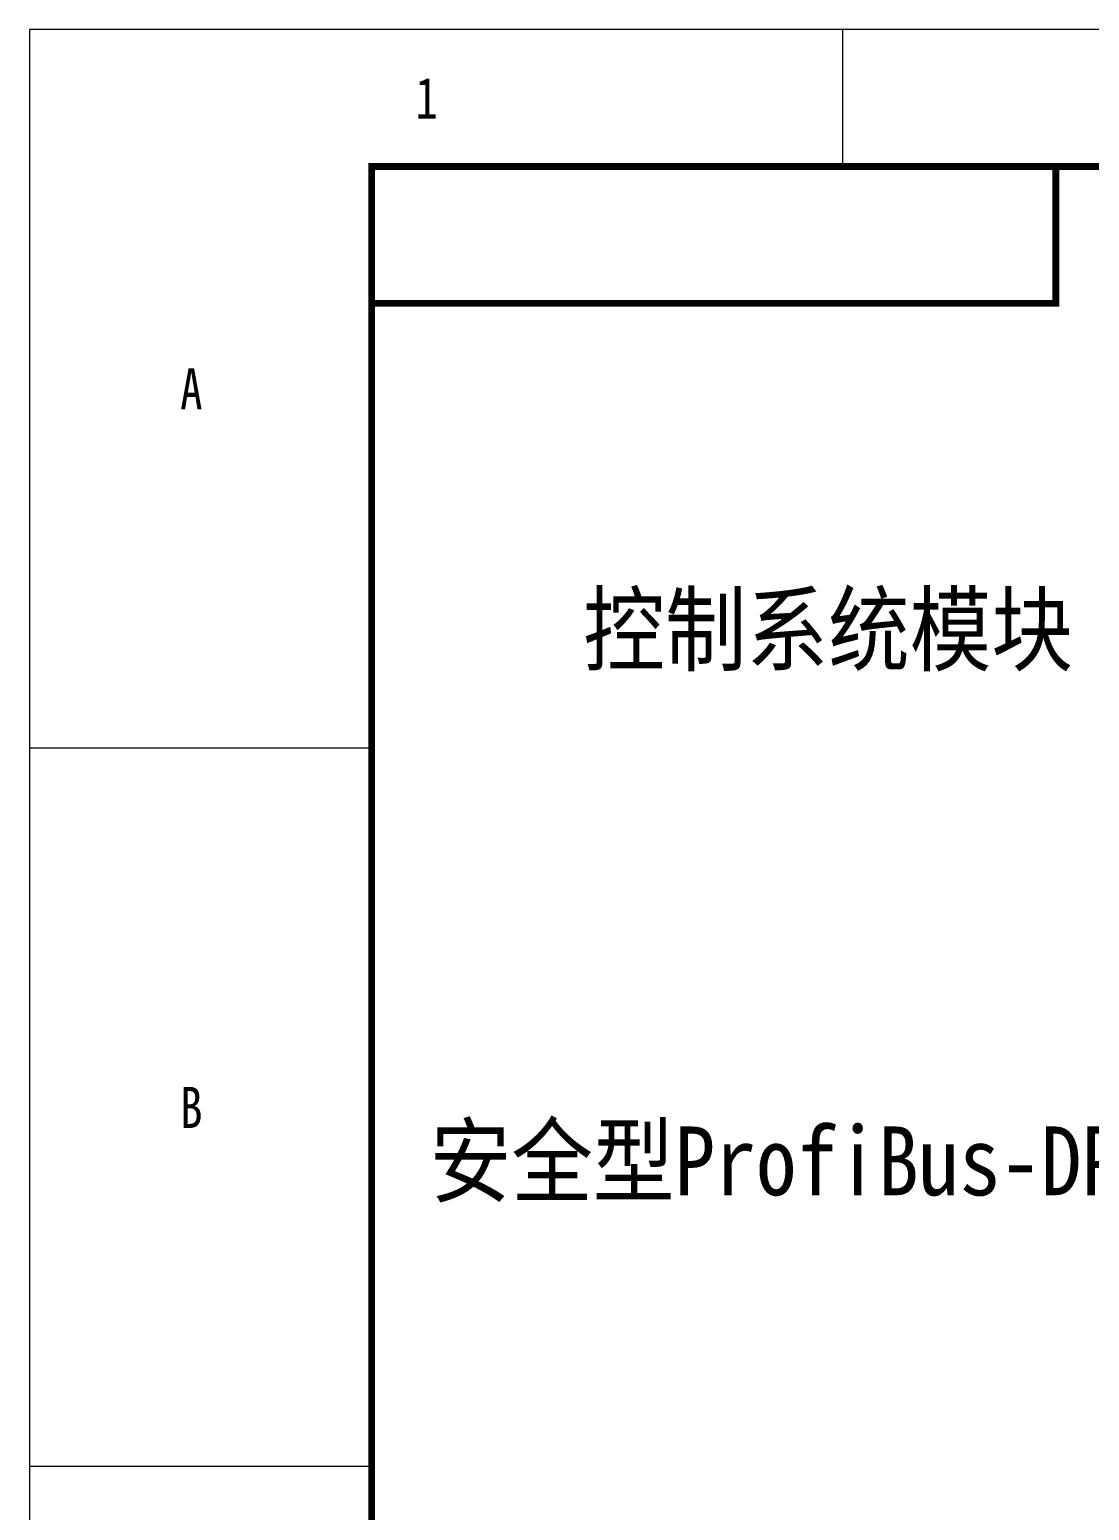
# Model space of a CAD drawing. Header units: millimetres. Extents: x 33157 to 59611, y -29750 to 1750.
# Drawn here: x 53106 to 53491, y -1047 to -509 of the extents above; entities that cross this region are included whole.
import ezdxf

# ---------------------------------------------------------------- set-up
doc = ezdxf.new("R2010")
doc.units = ezdxf.units.MM
doc.layers.get('0').update_dxf_attribs({"lineweight": 18})
doc.layers.add('细实线', color=7, linetype='Continuous', lineweight=20)
doc.styles.add('HZ', font='arial.ttf')
doc.styles.get("Standard").update_dxf_attribs({"font": ''})
doc.styles.add('STYLE1', font='')
doc.styles.get('Standard').set_extended_font_data('宋体')
doc.styles.get('STYLE1').set_extended_font_data('宋体')

# ---------------------------------------------------------------- blocks, each defined once
blk = doc.blocks.new('和利时横图框')
for p, q in [((50392.38, 2358.48), (50392.38, 2308.73)), ((50221.27, 2097.33), (50096.91, 2097.33)), ((50221.27, 1836.19), (50096.91, 1836.19))]:
    blk.add_line(p, q)
blk.add_lwpolyline([(50096.91, 269.31), (53051.59, 269.31), (53051.59, 2358.48), (50096.91, 2358.48)], close=True)
blk.add_lwpolyline([(50221.27, 2258.99, 2.49, 2.49, 0), (50469.98, 2258.99, 2.49, 2.49, 0), (50469.98, 2308.73, 2.49, 2.49, 0)], format="xyseb")
blk.add_lwpolyline([(50221.27, 319.05, 2.49, 2.49, 0), (53001.84, 319.05, 2.49, 2.49, 0), (53001.84, 2308.73, 2.49, 2.49, 0), (50221.27, 2308.73, 2.49, 2.49, 0)], format="xyseb", close=True)
at = {"width": 0.8}
for s, p in [('1', (50237.18, 2326.14)), ('A', (50151.63, 2220.44)), ('B', (50151.63, 1959.3))]:
    blk.add_text(s, height=14.92, dxfattribs=at).set_placement(p)
at = {"style": 'HZ'}
for tag, p, height in [('北京和利时自动化驱动技术有限公司', (51649.92, 520.69), 24.79), ('图纸阶段', (52857.22, 518.92), 24.79), ('图纸名称', (52301.11, 424.67), 42.5), ('会签人', (51825.94, 376.93), 24)]:
    blk.add_attdef(tag, p, '', height=height, dxfattribs=at)
at = {"color": 3, "style": 'HZ'}
for tag, p, height in [('工程名称', (52244.96, 517.73), 28.33), ('设计人', (51828.2, 464.14), 24), ('设计时间', (52033.27, 464.54), 24), ('审核人', (51826.82, 419.74), 24), ('设计时间', (52033.27, 421.17), 24), ('图纸编号', (52420.84, 373.66), 24.79), ('批准人', (51828.28, 330.45), 24), ('设计时间', (52033.27, 331.46), 24)]:
    blk.add_attdef(tag, p, '', height=height, dxfattribs=at)
at = {"color": 0, "style": 'HZ'}
blk.add_attdef('页码', (52501.6, 331.93), '', height=20, dxfattribs=at)

msp = doc.modelspace()

# ---------------------------------------------------------------- block references
at = {"layer": '细实线'}
msp.add_blockref('和利时横图框', (3008.87, -2867.09), dxfattribs=at)

# ---------------------------------------------------------------- texts
at = {"color": 0, "style": 'STYLE1', "width": 0.87}
for s, p in [('控制系统模块', (53307.04, -739.1)), ('安全型ProfiBus-DP总线重复器模块', (53251.21, -932.26))]:
    msp.add_text(s, height=25, dxfattribs=at).set_placement(p)

doc.saveas('drawing.dxf')
